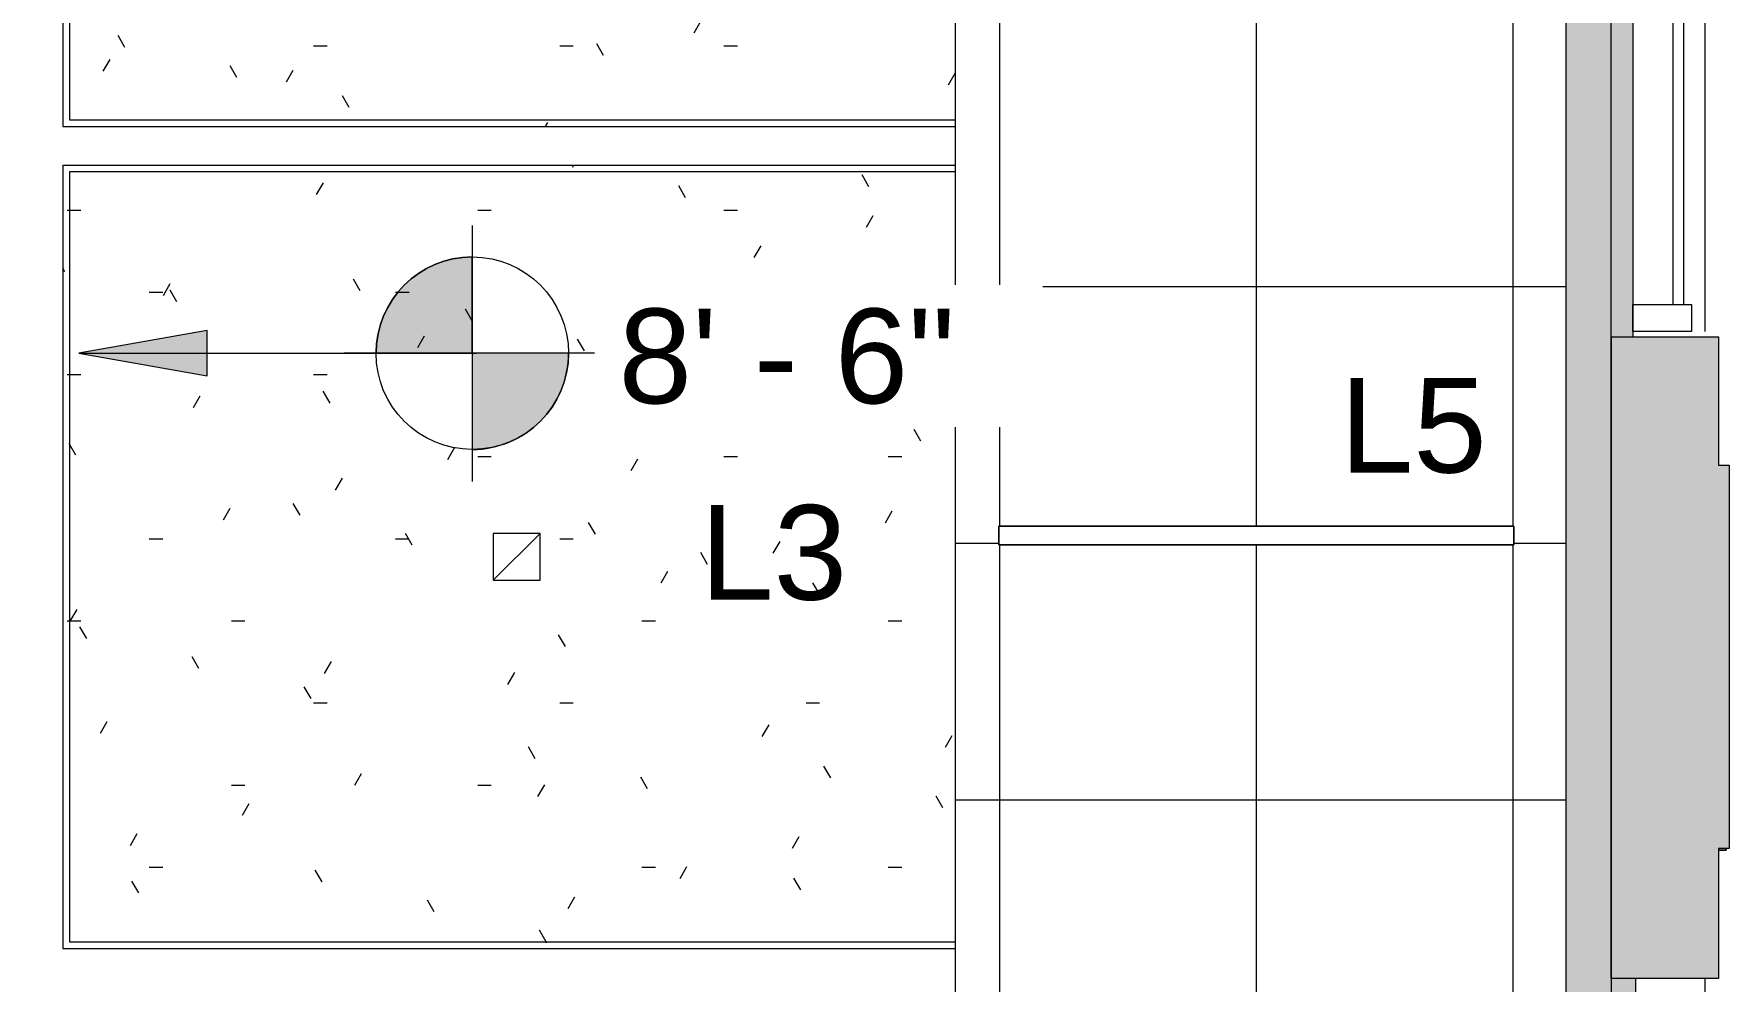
# Model space of a CAD drawing. Header units: inches. Extents: x 389 to 3083, y 11893 to 13691.
# Drawn here: x 2803.1 to 2961.7, y 12492.4 to 12581 of the extents above; entities that cross this region are included whole.
import ezdxf

# ---------------------------------------------------------------- set-up
doc = ezdxf.new("R2010")
doc.units = ezdxf.units.IN
doc.header["$MEASUREMENT"] = 0
for name, color, linetype, lineweight in [('X2$0$A-CLNG', 13, 'Continuous', 13), ('X2$0$A-CLNG-PATT', 13, 'Continuous', 13), ('X2$0$A-DETL-GENF', 92, 'Continuous', 9), ('X2$0$A-GLAZ', 151, 'Continuous', 13), ('X2$0$A-WALL', 113, 'Continuous', 13), ('X2$0$A-Wall-Extr', 7, 'Continuous', 9), ('X2$0$A-WALL-PATT', 111, 'Continuous', 13), ('X2$0$E-LITE-EQPM', 33, 'Continuous', 9), ('X2$0$E-LITE-EQPM-IDEN', 33, 'Continuous', 9), ('X2$0$G-ANNO-DIMS', 111, 'Continuous', 9), ('X2$0$I-WALL', 2, 'Continuous', 9), ('X2$0$Plaza America_Tower 1_2nd Floor -REVIT_dwg', 8, 'Continuous', 9)]:
    doc.layers.add(name, color=color, linetype=linetype, lineweight=lineweight)
doc.styles.add('X2$0$Arial_3', font='arial.ttf', dxfattribs={"height": 8.85179640718562})
pattern_1 = [(0, (-24941.60159030255, 0), (30.72, 7.68), [1.267, -21.773, 1.267, -21.773, -122.88]), (0, (-24941.60159030255, 0), (30.72, 7.68), [-46.08, 1.267, -44.813, 1.267, -21.773, -53.76]), (0, (-24941.60159030255, 0), (30.72, 7.68), [-115.2, 1.267, -14.093, 1.267, -37.133]), (120, (-24930.08159030255, 3.84), (-22.01107510106448, 22.76430040425796), [1.267, -21.773, 1.267, -21.773, -122.88]), (120, (-24930.08159030255, 3.84), (-22.01107510106448, 22.76430040425796), [-46.07999999999998, 1.267, -44.81299999999999, 1.267, -21.773, -53.75999999999998]), (120, (-24930.08159030255, 3.84), (-22.01107510106448, 22.76430040425796), [-115.2, 1.267, -14.093, 1.267, -37.13299999999999]), (240, (-24926.24159030255, 19.2), (-8.708924898935503, -30.44430040425795), [1.267, -21.773, 1.267, -21.773, -122.88]), (240, (-24926.24159030255, 19.2), (-8.708924898935503, -30.44430040425795), [-46.08, 1.267, -44.813, 1.267, -21.773, -53.76]), (240, (-24926.24159030255, 19.2), (-8.708924898935503, -30.44430040425795), [-115.2, 1.267, -14.093, 1.267, -37.133])]

# ---------------------------------------------------------------- blocks, each defined once
blk = doc.blocks.new('X2$0$Plaza America_Tower 1_2nd Floor -REVIT_dwg-5250115-FIRST FLOOR')
at = {"layer": 'X2$0$A-GLAZ'}
for p, q in [((27892.30272931332, 12552.66826148421), (27892.30272931332, 12633.16826148421)), ((27901.0527293133, 12633.1682614842), (27901.0527293133, 12553.1682614842)), ((27898.0527293133, 12630.1682614842), (27898.0527293133, 12555.6682614842)), ((27899.05272931329, 12630.1682614842), (27899.05272931329, 12555.6682614842)), ((27892.30272931332, 12492.66826148421), (27892.30272931332, 12412.16826148422)), ((27901.0527293133, 12492.6682614842), (27901.0527293133, 12412.1682614842))]:
    blk.add_line(p, q, dxfattribs=at)
at = {"layer": 'X2$0$A-GLAZ', "flags": 128}
blk.add_lwpolyline([(27899.80272931329, 12553.1682614842), (27894.3027293133, 12553.1682614842), (27894.3027293133, 12555.6682614842), (27899.80272931329, 12555.6682614842)], close=True, dxfattribs=at)
at = {"layer": 'X2$0$A-Wall-Extr'}
for p, q in [((27892.30272931332, 12552.66826148421), (27892.30272931332, 12492.66826148421)), ((27892.30272931329, 12492.6682614842), (27892.30272931329, 12552.6682614842))]:
    blk.add_line(p, q, dxfattribs=at)
at = {"layer": 'X2$0$A-Wall-Extr', "flags": 128}
for points in [[(27902.3194855583, 12504.66826148421), (27903.04822931332, 12504.66826148421), (27903.04822931332, 12504.82926148421)], [(27903.04822931332, 12504.82926148421), (27903.04822931332, 12504.66826148421), (27902.3194855583, 12504.66826148421)]]:
    blk.add_lwpolyline(points, dxfattribs=at)
blk = doc.blocks.new('X2$0$Lighting-Recessed-Axis-Sculpt - SCR-B4-300-80-35-F-4-4930933-FIRST FLOOR')
at = {"layer": 'X2$0$A-DETL-GENF'}
for p, q in [((-24.08499999999975, -0.8750000000003315), (-24.08499999999975, 0.874999999999668)), ((-24.08499999999975, 0.874999999999668), (24.08500000000024, 0.874999999999668)), ((24.08500000000024, 0.874999999999668), (-24.08499999999975, 0.874999999999668)), ((-24.08499999999975, 0.874999999999668), (-24.08499999999975, -0.8750000000003315)), ((24.08500000000024, 0.874999999999668), (24.08500000000024, -0.8750000000003315)), ((24.08500000000024, -0.8750000000003315), (24.08500000000024, 0.874999999999668)), ((24.08500000000024, -0.8750000000003315), (-24.08499999999975, -0.8750000000003315)), ((-24.08499999999975, -0.8750000000003315), (24.08500000000024, -0.8750000000003315))]:
    blk.add_line(p, q, dxfattribs=at)
blk = doc.blocks.new('X2$0$L-Recessed Square Downlight - 4_-4552743-FIRST FLOOR')
at = {"layer": 'X2$0$E-LITE-EQPM'}
for p, q in [((-2.187499999999749, -2.18750000000022), (-2.187499999999749, 2.187499999999678)), ((-2.187499999999749, 2.187499999999678), (2.187500000000309, 2.187499999999678)), ((-2.187499999999749, 2.187499999999678), (2.187500000000309, -2.18750000000022)), ((2.187500000000309, 2.187499999999678), (2.187500000000309, -2.18750000000022)), ((2.187500000000309, -2.18750000000022), (-2.187499999999748, -2.18750000000022))]:
    blk.add_line(p, q, dxfattribs=at)
blk = doc.blocks.new('X2$0$Spot Elevations - Spot Elevation - Target Filled-49714-FIRST FLOOR')
at = {"layer": 'X2$0$G-ANNO-DIMS'}
h = blk.add_hatch(color=256, dxfattribs=at)
edge = h.paths.add_edge_path(flags=0)
edge.add_line((1.249000902703301e-16, 0), (-0.09374999999999985, 0))
edge.add_arc((4.891920202254595e-16, -2.60208521396521e-16), 0.09375000000000024, 90.00000000000063, 180.0000000000003, ccw=False)
edge.add_line((1.249000902703301e-16, 0.09375000000000007), (1.249000902703301e-16, 0))
h = blk.add_hatch(color=256, dxfattribs=at)
edge = h.paths.add_edge_path(flags=0)
edge.add_line((1.249000902703301e-16, 0), (0.09375000000000029, 0))
edge.add_arc((2.289834988289385e-16, 6.245004513516504e-17), 0.09374999999999996, 269.99999999999955, 359.99999999999966, ccw=False)
edge.add_line((1.249000902703301e-16, -0.09375), (1.249000902703301e-16, 0))
for p, q in [((-2.706168622523819e-16, 0.1243846875261664), (-2.706168622523819e-16, -0.125)), ((1.249000902703301e-16, 0), (1.249000902703301e-16, 0.09375000000000007)), ((0.1250000000000001, 7.067913962433002e-16), (-0.1249999999999998, 7.067913962433002e-16)), ((-0.09374999999999985, 0), (1.249000902703301e-16, 0)), ((1.249000902703301e-16, 0), (1.249000902703301e-16, -0.09375)), ((0.09375000000000029, 0), (1.249000902703301e-16, 0))]:
    blk.add_line(p, q, dxfattribs=at)
blk.add_circle((1.249000902703301e-16, 0), 0.09375000000000006, dxfattribs=at)
for centre, radius, start, end in [((4.891920202254595e-16, -2.60208521396521e-16), 0.09375000000000024, 90.0000000000002, 179.9999999999999), ((2.289834988289385e-16, 6.245004513516504e-17), 0.09374999999999996, 269.9999999999992, 359.9999999999993)]:
    blk.add_arc(centre, radius, start, end, dxfattribs=at)

msp = doc.modelspace()

# ---------------------------------------------------------------- hatches: boundary and pattern name
at = {"layer": 'X2$0$A-CLNG-PATT'}
h = msp.add_hatch(dxfattribs=at)
h.set_pattern_fill('FP2_63', color=256, style=0, pattern_type=2)
h.set_pattern_definition([(0, (-24941.60159030255, 0), (15.36, 3.84), [1.267, -10.253, 1.267, -10.253, -61.44]), (0, (-24941.60159030255, 0), (15.36, 3.84), [-23.04, 1.267, -21.773, 1.267, -10.253, -26.88]), (0, (-24941.60159030255, 0), (15.36, 3.84), [-57.6, 1.267, -6.412999999999999, 1.267, -17.933]), (120, (-24935.84159030255, 1.92), (-11.00553755053224, 11.38215020212898), [1.267, -10.253, 1.267, -10.253, -61.43999999999998]), (120, (-24935.84159030255, 1.92), (-11.00553755053224, 11.38215020212898), [-23.03999999999999, 1.267, -21.773, 1.267, -10.253, -26.87999999999999]), (120, (-24935.84159030255, 1.92), (-11.00553755053224, 11.38215020212898), [-57.59999999999999, 1.267, -6.412999999999998, 1.267, -17.93299999999999]), (240, (-24933.92159030255, 9.6), (-4.354462449467752, -15.22215020212898), [1.267, -10.253, 1.267, -10.253, -61.44]), (240, (-24933.92159030255, 9.6), (-4.354462449467752, -15.22215020212898), [-23.04, 1.267, -21.773, 1.267, -10.253, -26.88]), (240, (-24933.92159030255, 9.6), (-4.354462449467752, -15.22215020212898), [-57.6, 1.267, -6.412999999999999, 1.267, -17.933])])
h.paths.add_polyline_path([(749.7178952557333, 12113.17263648421), (749.7178952557333, 12115.17263648422), (752.7317702557266, 12115.17273017981), (752.7317702557266, 12119.16813648421), (598.6842991593985, 12119.16813648421), (598.7056390107718, 12115.16813648421), (604.9678952557406, 12115.16813648421), (604.9678952557406, 12113.17263648421), (700.3814461222355, 12113.17263648421)], flags=0)
h.paths.add_polyline_path([(2630.455639010779, 12113.17263648421), (2710.454685488261, 12113.17263648421), (2710.454685488261, 12120.17263648421), (2609.875014010773, 12120.17263648421), (2609.875014010773, 12116.17263648421), (2630.455639010779, 12116.17263648421)], flags=0)
h.paths.add_polyline_path([(2786.245446122237, 12113.17263648421), (2915.45594197969, 12113.17263648421), (2915.45594197969, 12116.17263648421), (2921.825403231236, 12116.17263648421), (2921.825403231236, 12120.17263648421), (2770.45468548825, 12120.17263648421), (2770.45468548825, 12113.17263648421)], flags=0)
h.paths.add_polyline_path([(960.548770255773, 12113.17263648421), (1130.21789525573, 12113.17263648421), (1130.21789525573, 12115.17263648421), (1151.039895255737, 12115.17263648421), (1151.039895255737, 12119.17263648422), (930.0398952557407, 12119.17263648422), (930.0398952557407, 12115.17263648421), (950.3791452557489, 12115.17263648421), (950.379145255738, 12113.17263648421), (950.6798539167648, 12113.17263648421)], flags=0)
h.paths.add_polyline_path([(1430.379145255738, 12113.17263648421), (1509.705639010772, 12113.17263648421), (1509.705639010772, 12116.41851148421), (1514.705639010779, 12116.41851148421), (1514.705639010779, 12119.17263648422), (1410.039895255733, 12119.17263648422), (1410.039895255733, 12115.17263648421), (1430.379145255734, 12115.17263648421)], flags=0)
h.paths.add_polyline_path([(2090.044389010767, 12113.17263648421), (2090.044389010774, 12116.17263648421), (2110.866389010775, 12116.17263648421), (2110.866389010775, 12120.17263648421), (2004.866389010767, 12120.16813648422), (2004.866389010767, 12116.23013648421), (2009.705639010775, 12116.23013648421), (2009.705639010775, 12113.17263648421), (2013.178889010771, 12113.17263648421)], flags=0)
h.paths.add_polyline_path([(809.879145255738, 12113.17263648421), (890.217895255737, 12113.17263648421), (890.217895255737, 12115.17263648422), (911.0398952557371, 12115.17263648422), (911.0398952557371, 12119.17263648422), (809.879145255738, 12119.16813648421), (809.879145255738, 12115.16813648421)], flags=0)
h.paths.add_polyline_path([(1218.405395255737, 12113.17263648421), (1370.21789525573, 12113.17263648421), (1370.217895255726, 12115.17263648421), (1391.039895255744, 12115.17263648421), (1391.039895255744, 12119.17263648422), (1222.655395255741, 12119.17263648422), (1222.655395255741, 12113.23513648421), (1217.780395255741, 12113.23513648421), (1217.780395255741, 12119.17263648422), (1170.039895255733, 12119.17263648422), (1170.039895255733, 12115.17263648421), (1190.379145255734, 12115.17263648421), (1190.379145255734, 12113.17263648421), (1217.780395255741, 12113.17263648421)], flags=0)
h.paths.add_polyline_path([(2330.044389010774, 12113.2144571432), (2330.044389010778, 12116.17263648421), (2350.625014010773, 12116.17263648421), (2350.601860807641, 12120.16813648421), (2252.573908224032, 12120.16813648421), (2252.573908224032, 12113.28063648421), (2247.698908224032, 12113.28063648421), (2247.698908224032, 12120.16813648421), (2146.205639010775, 12120.16813648421), (2146.205639010775, 12116.17263648421), (2150.205639010775, 12116.17263648421), (2150.205639010775, 12113.2144571432), (2264.779446122237, 12113.2144571432)], flags=0)
h.paths.add_polyline_path([(2438.60144612224, 12113.2144571432), (2574.407639010769, 12113.2144571432), (2574.407639010769, 12120.17263648421), (2369.62501401077, 12120.17263648421), (2369.62501401077, 12116.17263648421), (2390.205639010772, 12116.17263648421), (2390.205639010775, 12113.2144571432)], flags=0)
h.paths.add_polyline_path([(2766.20468548825, 12116.17263648421), (2766.204685488257, 12120.17263648421), (2714.704685488265, 12120.17263648421), (2714.704685488268, 12116.17263648421), (2756.794389010767, 12116.17263648421)], flags=0)
h.paths.add_polyline_path([(2582.455639010779, 12116.17263648421), (2590.875014010777, 12116.17263648421), (2590.875014010777, 12120.17263648421), (2578.657639010762, 12120.17263648421), (2578.657639010762, 12116.17263648421)], flags=0)
h.paths.add_polyline_path([(2141.330639010779, 12116.17263648421), (2141.330639010779, 12120.17263648421), (2129.866389010767, 12120.16813648422), (2129.866389010767, 12116.17263648421), (2138.044389010767, 12116.17263648421)], flags=0)
h.paths.add_polyline_path([(2950.451139010776, 12141.26188648421), (2950.451139010776, 12150.41813648421), (2952.951139010762, 12150.41813648421), (2952.951139010762, 12295.10128087273), (2950.701139010762, 12295.10128087272), (2950.701139010762, 12337.45414772779), (2946.701139010765, 12337.45414772779), (2946.701139010765, 12141.26188648421), (2950.435317800162, 12141.26188648421)], flags=0)
h.paths.add_polyline_path([(573.782276245598, 12141.56399912924), (573.782276245598, 12341.91851148421), (569.7178952557406, 12341.91851148421), (569.7051618451478, 12295.16788648421), (567.4551452557462, 12295.16788648421), (567.4551452557462, 12150.41803013598), (569.7822762455944, 12150.41803013598), (569.7822762455944, 12141.56399912924)], flags=0)
h.paths.add_polyline_path([(2946.479508744746, 12365.35128087273), (2950.705639010772, 12365.35128087273), (2950.717895255755, 12412.16826148422), (2952.967895255755, 12412.16826148422), (2952.967895255755, 12492.66826148421), (2950.717895255755, 12492.66826148422), (2950.717895255755, 12552.6680114842), (2952.701139010776, 12552.6680114842), (2952.701139010776, 12633.16826148421), (2950.451139010776, 12633.16826148421), (2950.422972289773, 12641.66826148421), (2946.451139010773, 12641.66826148421), (2946.451139010773, 12365.35128087273)], flags=0)
h.paths.add_polyline_path([(569.7178952557406, 12365.91851148421), (573.717895255737, 12365.91851148421), (573.717895255737, 12403.9182614842), (569.7178952557406, 12403.9182614842), (569.7178952557406, 12385.9182614842)], flags=0)
h.paths.add_polyline_path([(569.718429765835, 12408.7932614842), (573.717895255737, 12408.7932614842), (573.717895255737, 12512.66801148421), (569.7178952557442, 12512.66801148421), (569.7051452557389, 12492.66801148409), (567.722395255736, 12492.66801148421), (567.722395255736, 12412.16801148421), (569.7178952557442, 12412.16801148421), (569.7178952557442, 12408.7932614842)], flags=0)
h.paths.add_polyline_path([(2946.451139010773, 12688.91826148422), (2950.451139010776, 12688.91826148422), (2950.451139010776, 12711.16826148421), (2952.575739583863, 12711.16826148421), (2952.575739583863, 12791.8292614842), (2950.701139010765, 12791.8292614842), (2950.701139010765, 12844.16876148422), (2946.451139010773, 12844.16876148422), (2946.451139010773, 12689.7800729732)], flags=0)
h.paths.add_polyline_path([(2950.607074363343, 12849.04376148422), (2950.701139010765, 12849.04376148422), (2950.717895255744, 12852.66801148421), (2952.701139010776, 12852.66801148421), (2952.701139010776, 12933.16826148421), (2950.451139010776, 12933.16826148421), (2950.451139010776, 12959.85140557675), (2946.451139010773, 12959.85140557675), (2946.451139010773, 12849.04376148422), (2946.705639010379, 12849.04376148422)], flags=0)
h = msp.add_hatch(dxfattribs=at)
h.set_pattern_fill('FP2_1', color=256, style=0, pattern_type=2)
h.set_pattern_definition(pattern_1)
h.paths.add_polyline_path([(2889.310764010788, 12572.95414772779), (2889.310764010788, 12644.95414772779), (2806.466808308938, 12644.95414772779), (2806.466808308938, 12572.95414772779), (2873.156446122237, 12572.95414772779)], flags=0)
h = msp.add_hatch(dxfattribs=at)
h.set_pattern_fill('FP2_1', color=256, style=0, pattern_type=2)
h.set_pattern_definition(pattern_1)
h.paths.add_polyline_path([(2873.156446122237, 12496.07914772779), (2889.310764010788, 12496.07914772779), (2889.310764010788, 12568.07914772779), (2806.466808308938, 12568.07914772779), (2806.466808308938, 12496.07914772779)], flags=0)
at = {"layer": 'X2$0$A-WALL-PATT'}
h = msp.add_hatch(dxfattribs=at)
h.set_pattern_fill('FP2_1', color=256, style=0, pattern_type=2)
h.set_pattern_definition(pattern_1)
h.paths.add_polyline_path([(2805.841808308938, 12341.70414772779), (2806.466808308938, 12341.70414772779), (2806.466808308938, 12414.95414772778), (2805.841808308938, 12414.92679962519), (2805.841808308938, 12342.32914772779)], flags=0)
h.paths.add_polyline_path([(2805.841808308938, 12418.57914772779), (2806.466808308938, 12418.57914772779), (2806.466808308938, 12491.82914772778), (2805.841808308938, 12491.82914772778), (2805.841808308938, 12419.20414772779)], flags=0)
h.paths.add_polyline_path([(2806.118453045776, 12495.45414772779), (2806.466808308938, 12495.45414772779), (2806.466808308938, 12568.70414772778), (2805.841808308938, 12568.67679962519), (2805.841808308938, 12495.45414772779)], flags=0)
h.paths.add_polyline_path([(2805.841808308938, 12572.32914772779), (2806.466808308938, 12572.32914772779), (2806.466808308938, 12644.95414772779), (2805.841808308938, 12644.95102667793), (2805.841808308938, 12572.95414772779)], flags=0)
h = msp.add_hatch(dxfattribs=at)
h.set_pattern_fill('FP2_1', color=256, style=0, pattern_type=2)
h.set_pattern_definition(pattern_1)
h.paths.add_polyline_path([(2806.466808308938, 12572.32914772779), (2889.310764010788, 12572.32914772779), (2889.310764010788, 12572.95414772779), (2806.466808308938, 12572.95414772779)], flags=0)
h = msp.add_hatch(dxfattribs=at)
h.set_pattern_fill('FP2_1', color=256, style=0, pattern_type=2)
h.set_pattern_definition(pattern_1)
h.paths.add_polyline_path([(2806.466808308938, 12568.07914772779), (2889.310764010788, 12568.07914772779), (2889.310764010788, 12568.70414772778), (2806.466808308938, 12568.70414772778)], flags=0)
for points in [[(2951.293186616622, 12540.6680114842), (2960.717895255752, 12540.6680114842), (2960.705639010779, 12552.6680114842), (2950.717895255755, 12552.6680114842), (2950.757660038344, 12540.6680114842)], [(2960.705639010779, 12504.82926148421), (2961.717895255748, 12504.82926148421), (2961.717895255748, 12540.6680114842), (2950.717895255755, 12540.6680114842), (2950.717895255755, 12504.82926148421), (2960.067446122241, 12504.82926148421)], [(2960.067446122241, 12492.66826148421), (2960.717895255752, 12492.66826148421), (2960.705639010779, 12504.82926148421), (2950.717895255755, 12504.82926148421), (2950.717895255755, 12492.66826148421), (2953.59434007484, 12492.66826148421)]]:
    msp.add_hatch(color=256, dxfattribs=at).paths.add_polyline_path(points, flags=0)
h = msp.add_hatch(dxfattribs=at)
h.set_pattern_fill('FP2_1', color=256, style=0, pattern_type=2)
h.set_pattern_definition(pattern_1)
h.paths.add_polyline_path([(2806.466808308938, 12495.45414772779), (2889.310764010788, 12495.45414772779), (2889.310764010788, 12496.07914772779), (2806.466808308938, 12496.07914772779)], flags=0)
at = {"layer": 'X2$0$G-ANNO-DIMS'}
msp.add_hatch(color=256, dxfattribs=at).paths.add_polyline_path([(2807.344204832847, 12551.12557961188), (2819.344204832847, 12549.00965584338), (2819.344204832847, 12553.24150338038)], flags=0)

# ---------------------------------------------------------------- linework, layer by layer
at = {"layer": 'X2$0$A-CLNG'}
for p, q in [((2889.310764010759, 12644.95414772777), (2889.310764010759, 12572.95414772777)), ((2946.451139010747, 12641.6682614842), (2946.451139010747, 12365.35128087272)), ((2952.701139010747, 12633.1682614842), (2952.701139010747, 12552.66801148419)), ((2889.310764010759, 12568.07914772777), (2889.310764010759, 12496.07914772777)), ((2941.590951490238, 12534.95414772777), (2893.420951531272, 12534.95414772777)), ((2893.420951531272, 12534.95414772777), (2893.420951531272, 12533.20414772777)), ((2941.590951490238, 12533.20414772777), (2941.590951490238, 12534.95414772777)), ((2893.420951531272, 12533.20414772777), (2941.590951490238, 12533.20414772777)), ((2952.967895255726, 12492.6682614842), (2952.967895255726, 12412.1682614842))]:
    msp.add_line(p, q, dxfattribs=at)
at = {"layer": 'X2$0$A-CLNG-PATT'}
for p, q in [((2893.506409697446, 12534.95414772779), (2893.506409697446, 12605.20414772779)), ((2917.506409697446, 12534.95414772779), (2917.506409697446, 12605.20414772779)), ((2941.506409697446, 12534.95414772779), (2941.506409697446, 12605.20414772779)), ((2889.310764010788, 12557.351), (2946.451139010773, 12557.351)), ((2889.310764010788, 12533.351), (2893.420951531301, 12533.351)), ((2941.590951490267, 12533.351), (2946.451139010773, 12533.351)), ((2893.506409697446, 12462.95414772778), (2893.506409697446, 12533.20414772779)), ((2917.506409697446, 12462.95414772778), (2917.506409697446, 12533.20414772779)), ((2941.506409697446, 12462.95414772778), (2941.506409697446, 12533.20414772779)), ((2889.310764010788, 12509.351), (2946.451139010773, 12509.351))]:
    msp.add_line(p, q, dxfattribs=at)
at = {"layer": 'X2$0$A-WALL'}
for p, q in [((2805.841808308916, 12645.57914772777), (2805.841808308909, 12572.32914772777)), ((2805.841808308909, 12572.32914772777), (2889.310764010759, 12572.32914772777)), ((2805.841808308909, 12568.70414772777), (2805.841808308909, 12495.45414772777)), ((2805.841808308909, 12568.70414772777), (2889.310764010759, 12568.70414772777)), ((2950.717895255722, 12492.6682614842), (2950.717895255722, 12552.66801148419)), ((2950.717895255722, 12552.66801148419), (2960.717895255722, 12552.66801148419)), ((2960.717895255722, 12552.66801148419), (2960.717895255722, 12540.66801148419)), ((2960.717895255722, 12540.66801148419), (2961.717895255726, 12540.66801148419)), ((2961.717895255726, 12540.66801148419), (2961.717895255726, 12504.8292614842)), ((2961.717895255726, 12504.8292614842), (2960.717895255722, 12504.8292614842)), ((2960.717895255722, 12504.8292614842), (2960.717895255722, 12492.6682614842)), ((2805.841808308909, 12495.45414772777), (2889.310764010759, 12495.45414772777)), ((2960.717895255722, 12492.6682614842), (2950.717895255722, 12492.6682614842))]:
    msp.add_line(p, q, dxfattribs=at)
at = {"layer": 'X2$0$G-ANNO-DIMS'}
for p, q in [((2819.344204832847, 12553.24150338038), (2807.344204832847, 12551.12557961188)), ((2819.344204832847, 12549.00965584338), (2819.344204832847, 12553.24150338038)), ((2807.344204832847, 12551.12557961188), (2819.344204832847, 12549.00965584338)), ((2807.344204832847, 12551.12557961188), (2844.510936184201, 12551.12557961188)), ((2844.510936184201, 12551.12557961188), (2844.156967314189, 12551.12557961188))]:
    msp.add_line(p, q, dxfattribs=at)
at = {"layer": 'X2$0$I-WALL'}
for p, q in [((2806.466808308913, 12644.95414772777), (2806.466808308913, 12572.95414772777)), ((2806.466808308913, 12572.95414772777), (2889.310764010759, 12572.95414772777)), ((2889.310764010759, 12572.95414772777), (2889.310764010759, 12568.07914772777)), ((2806.466808308913, 12568.07914772777), (2806.466808308913, 12496.07914772777)), ((2889.310764010759, 12568.07914772777), (2806.466808308913, 12568.07914772777)), ((2806.466808308913, 12496.07914772777), (2889.310764010759, 12496.07914772777)), ((2889.310764010759, 12496.07914772777), (2889.310764010759, 12491.20414772777))]:
    msp.add_line(p, q, dxfattribs=at)

# ---------------------------------------------------------------- block references
at = {"layer": 'X2$0$E-LITE-EQPM', "extrusion": (0, 0, -1), "rotation": 180}
for name, p in [('X2$0$Lighting-Recessed-Axis-Sculpt - SCR-B4-300-80-35-F-4-4930933-FIRST FLOOR', (-2917.505951510757, 12534.07914772777)), ('X2$0$L-Recessed Square Downlight - 4_-4552743-FIRST FLOOR', (-2848.310764010763, 12532.07914772777))]:
    msp.add_blockref(name, p, dxfattribs=at)
at = {"layer": 'X2$0$G-ANNO-DIMS', "xscale": 95.99999999999994, "yscale": 95.99999999999994, "zscale": 95.99999999999994}
msp.add_blockref('X2$0$Spot Elevations - Spot Elevation - Target Filled-49714-FIRST FLOOR', (2844.156967314168, 12551.12557961187), dxfattribs=at)
at = {"layer": 'X2$0$Plaza America_Tower 1_2nd Floor -REVIT_dwg'}
msp.add_blockref('X2$0$Plaza America_Tower 1_2nd Floor -REVIT_dwg-5250115-FIRST FLOOR', (-24941.60159030255, 0), dxfattribs=at)

# ---------------------------------------------------------------- texts
at = {"layer": 'X2$0$E-LITE-EQPM-IDEN', "char_height": 8.85179640718562, "width": 16.41599999999998, "attachment_point": 2, "line_spacing_factor": 0.9385317878468563, "style": 'X2$0$Arial_3'}
for s, insert in [('L5', (2932.175664581213, 12548.81978270307)), ('L3', (2872.34295369306, 12536.92939808768))]:
    msp.add_mtext(s, dxfattribs=dict(at, insert=insert))

# ---------------------------------------------------------------- next in the draw order: texts
at = {"layer": 'X2$0$G-ANNO-DIMS', "insert": (2857.830189439723, 12555.29376964407), "char_height": 8.85179640718563, "width": 37.476, "attachment_point": 1, "line_spacing_factor": 0.9385317878468562, "style": 'X2$0$Arial_3', "bg_fill": 3, "box_fill_scale": 1.25, "bg_fill_color": 0, "bg_fill_transparency": 0}
msp.add_mtext('8\' - 6"', dxfattribs=at)

doc.saveas('drawing.dxf')
